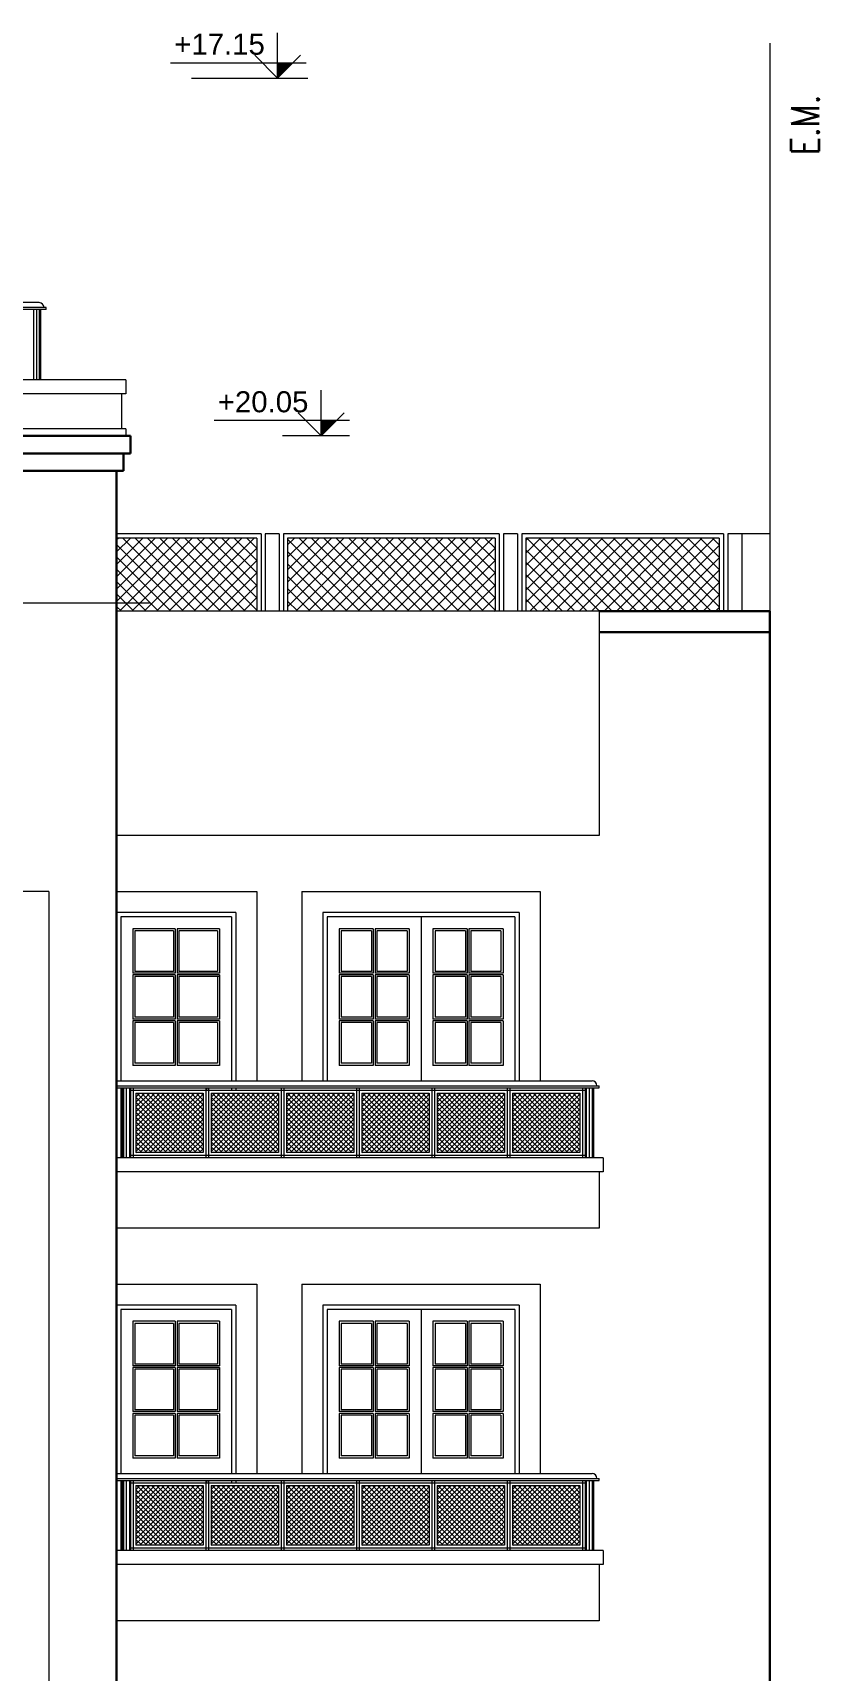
# Model space of a CAD drawing. Header units: millimetres. Extents: x 1578 to 2210, y 899 to 1032.
# Drawn here: x 1924.84 to 1930.45, y 943.35 to 955.03 of the extents above; entities that cross this region are included whole.
import ezdxf

# ---------------------------------------------------------------- set-up
doc = ezdxf.new("R2010")
doc.units = ezdxf.units.MM
doc.linetypes.add('DASHDOT2', pattern=[12.7, 6.35, -3.175, 0, -3.175])
doc.linetypes.add('HIDDEN2', pattern=[4.7625, 3.175, -1.5875])
for name, color, linetype, lineweight in [('CARPINTERIA', 7, 'Continuous', 18), ('COTAS', 7, 'Continuous', 15), ('EJES', 7, 'DASHDOT2', 13), ('ESTRUCTURA', 3, 'Continuous', 30), ('MUROS', 1, 'Continuous', 30), ('PISOS', 9, 'Continuous', 9), ('SANITARIOS', 7, 'Continuous', 20), ('TECHOS', 7, 'HIDDEN2', 15), ('TRAMAS', 7, 'Continuous', 15), ('UMBRALES', 7, 'Continuous', 18)]:
    doc.layers.add(name, color=color, linetype=linetype, lineweight=lineweight)
doc.styles.add('ROMANS', font='romans', dxfattribs={"height": 0.06})
doc.styles.add('STYLE1', font='ARIAL.TTF')

msp = doc.modelspace()

# ---------------------------------------------------------------- hatches: boundary and pattern name
at = {"layer": 'COTAS', "ltscale": 0.05}
for points in [[(1926.585, 954.816), (1926.694, 954.816), (1926.585, 954.707)], [(1926.896, 952.266), (1927.005, 952.266), (1926.896, 952.157)]]:
    msp.add_hatch(color=256, dxfattribs=at).paths.add_polyline_path(points)
at = {"layer": 'PISOS', "ltscale": 0.1}
h = msp.add_hatch(dxfattribs=at)
h.set_pattern_fill('ANSI37', color=256, scale=0.2, style=0)
h.set_pattern_definition([(45, (1943.710914, 871.108667), (-0.0176776695, 0.0176776695), []), (135, (1943.710914, 871.108667), (-0.0176776695, -0.0176776695), [])])
h.paths.add_polyline_path([(1925.574, 947.045), (1926.054, 947.045), (1926.054, 947.47), (1925.574, 947.47)])
h = msp.add_hatch(dxfattribs=at)
h.set_pattern_fill('ANSI37', color=256, scale=0.2, style=0)
h.set_pattern_definition([(45, (1944.248414, 871.108667), (-0.0176776695, 0.0176776695), []), (135, (1944.248414, 871.108667), (-0.0176776695, -0.0176776695), [])])
h.paths.add_polyline_path([(1926.112, 947.045), (1926.592, 947.045), (1926.592, 947.47), (1926.112, 947.47)])
h = msp.add_hatch(dxfattribs=at)
h.set_pattern_fill('ANSI37', color=256, scale=0.2, style=0)
h.set_pattern_definition([(45, (1944.785914, 871.108667), (-0.0176776695, 0.0176776695), []), (135, (1944.785914, 871.108667), (-0.0176776695, -0.0176776695), [])])
h.paths.add_polyline_path([(1926.649, 947.045), (1927.129, 947.045), (1927.129, 947.47), (1926.649, 947.47)])
h = msp.add_hatch(dxfattribs=at)
h.set_pattern_fill('ANSI37', color=256, scale=0.2, style=0)
h.set_pattern_definition([(45, (1945.323414, 871.108667), (-0.0176776695, 0.0176776695), []), (135, (1945.323414, 871.108667), (-0.0176776695, -0.0176776695), [])])
h.paths.add_polyline_path([(1927.187, 947.045), (1927.667, 947.045), (1927.667, 947.47), (1927.187, 947.47)])
h = msp.add_hatch(dxfattribs=at)
h.set_pattern_fill('ANSI37', color=256, scale=0.2, style=0)
h.set_pattern_definition([(45, (1945.860914, 871.108667), (-0.0176776695, 0.0176776695), []), (135, (1945.860914, 871.108667), (-0.0176776695, -0.0176776695), [])])
h.paths.add_polyline_path([(1927.724, 947.045), (1928.204, 947.045), (1928.204, 947.47), (1927.724, 947.47)])
h = msp.add_hatch(dxfattribs=at)
h.set_pattern_fill('ANSI37', color=256, scale=0.2, style=0)
h.set_pattern_definition([(45, (1946.398414, 871.108667), (-0.0176776695, 0.0176776695), []), (135, (1946.398414, 871.108667), (-0.0176776695, -0.0176776695), [])])
h.paths.add_polyline_path([(1928.262, 947.045), (1928.742, 947.045), (1928.742, 947.47), (1928.262, 947.47)])
h = msp.add_hatch(dxfattribs=at)
h.set_pattern_fill('ANSI37', color=256, scale=0.2, style=0)
h.set_pattern_definition([(45, (1943.710914, 868.308667), (-0.0176776695, 0.0176776695), []), (135, (1943.710914, 868.308667), (-0.0176776695, -0.0176776695), [])])
h.paths.add_polyline_path([(1925.574, 944.245), (1926.054, 944.245), (1926.054, 944.67), (1925.574, 944.67)])
h = msp.add_hatch(dxfattribs=at)
h.set_pattern_fill('ANSI37', color=256, scale=0.2, style=0)
h.set_pattern_definition([(45, (1944.248414, 868.308667), (-0.0176776695, 0.0176776695), []), (135, (1944.248414, 868.308667), (-0.0176776695, -0.0176776695), [])])
h.paths.add_polyline_path([(1926.112, 944.245), (1926.592, 944.245), (1926.592, 944.67), (1926.112, 944.67)])
h = msp.add_hatch(dxfattribs=at)
h.set_pattern_fill('ANSI37', color=256, scale=0.2, style=0)
h.set_pattern_definition([(45, (1944.785914, 868.308667), (-0.0176776695, 0.0176776695), []), (135, (1944.785914, 868.308667), (-0.0176776695, -0.0176776695), [])])
h.paths.add_polyline_path([(1926.649, 944.245), (1927.129, 944.245), (1927.129, 944.67), (1926.649, 944.67)])
h = msp.add_hatch(dxfattribs=at)
h.set_pattern_fill('ANSI37', color=256, scale=0.2, style=0)
h.set_pattern_definition([(45, (1945.323414, 868.308667), (-0.0176776695, 0.0176776695), []), (135, (1945.323414, 868.308667), (-0.0176776695, -0.0176776695), [])])
h.paths.add_polyline_path([(1927.187, 944.245), (1927.667, 944.245), (1927.667, 944.67), (1927.187, 944.67)])
h = msp.add_hatch(dxfattribs=at)
h.set_pattern_fill('ANSI37', color=256, scale=0.2, style=0)
h.set_pattern_definition([(45, (1945.860914, 868.308667), (-0.0176776695, 0.0176776695), []), (135, (1945.860914, 868.308667), (-0.0176776695, -0.0176776695), [])])
h.paths.add_polyline_path([(1927.724, 944.245), (1928.204, 944.245), (1928.204, 944.67), (1927.724, 944.67)])
h = msp.add_hatch(dxfattribs=at)
h.set_pattern_fill('ANSI37', color=256, scale=0.2, style=0)
h.set_pattern_definition([(45, (1946.398414, 868.308667), (-0.0176776695, 0.0176776695), []), (135, (1946.398414, 868.308667), (-0.0176776695, -0.0176776695), [])])
h.paths.add_polyline_path([(1928.262, 944.245), (1928.742, 944.245), (1928.742, 944.67), (1928.262, 944.67)])

# ---------------------------------------------------------------- linework, layer by layer
at = {"layer": 'CARPINTERIA', "ltscale": 0.1}
for p, q in [((1925.467, 948.727), (1925.467, 947.557)), ((1926.257, 948.727), (1925.467, 948.727)), ((1925.567, 948.627), (1925.567, 948.337)), ((1925.843, 948.627), (1925.567, 948.627)), ((1925.843, 948.627), (1925.843, 948.337)), ((1926.157, 948.627), (1925.88, 948.627)), ((1925.88, 948.627), (1925.88, 948.337)), ((1926.157, 948.627), (1926.157, 948.337)), ((1926.257, 948.727), (1926.257, 947.557)), ((1928.279, 948.727), (1926.939, 948.727)), ((1926.939, 948.727), (1926.939, 947.557)), ((1927.039, 948.627), (1927.039, 948.337)), ((1927.255, 948.627), (1927.039, 948.627)), ((1927.255, 948.627), (1927.255, 948.337)), ((1927.293, 948.627), (1927.293, 948.337)), ((1927.509, 948.627), (1927.293, 948.627)), ((1927.509, 948.627), (1927.509, 948.337)), ((1927.925, 948.627), (1927.709, 948.627)), ((1927.709, 948.627), (1927.709, 948.337)), ((1927.925, 948.627), (1927.925, 948.337)), ((1928.179, 948.627), (1927.963, 948.627)), ((1927.963, 948.627), (1927.963, 948.337)), ((1928.179, 948.627), (1928.179, 948.337)), ((1928.279, 948.727), (1928.279, 947.557)), ((1925.843, 948.337), (1925.567, 948.337)), ((1925.567, 948.3), (1925.567, 948.01)), ((1925.843, 948.3), (1925.567, 948.3)), ((1925.843, 948.3), (1925.843, 948.01)), ((1926.157, 948.337), (1925.88, 948.337)), ((1926.172, 948.3), (1925.88, 948.3)), ((1925.88, 948.3), (1925.88, 948.01)), ((1926.157, 948.3), (1926.157, 948.01)), ((1927.255, 948.337), (1927.039, 948.337)), ((1927.039, 948.3), (1927.039, 948.01)), ((1927.255, 948.3), (1927.039, 948.3)), ((1927.255, 948.3), (1927.255, 948.01)), ((1927.509, 948.337), (1927.293, 948.337)), ((1927.293, 948.3), (1927.293, 948.01)), ((1927.509, 948.3), (1927.293, 948.3)), ((1927.509, 948.3), (1927.509, 948.01)), ((1927.925, 948.337), (1927.709, 948.337)), ((1927.925, 948.3), (1927.709, 948.3)), ((1927.709, 948.3), (1927.709, 948.01)), ((1927.925, 948.3), (1927.925, 948.01)), ((1928.179, 948.337), (1927.963, 948.337)), ((1928.179, 948.3), (1927.963, 948.3)), ((1927.963, 948.3), (1927.963, 948.01)), ((1928.179, 948.3), (1928.179, 948.01)), ((1925.843, 948.01), (1925.567, 948.01)), ((1925.567, 947.972), (1925.567, 947.682)), ((1925.843, 947.972), (1925.567, 947.972)), ((1925.843, 947.972), (1925.843, 947.682)), ((1926.157, 948.01), (1925.88, 948.01)), ((1926.157, 947.972), (1925.88, 947.972)), ((1925.88, 947.972), (1925.88, 947.682)), ((1926.157, 947.972), (1926.157, 947.682)), ((1927.255, 948.01), (1927.039, 948.01)), ((1927.039, 947.972), (1927.039, 947.682)), ((1927.255, 947.972), (1927.039, 947.972)), ((1927.255, 947.972), (1927.255, 947.682)), ((1927.509, 948.01), (1927.293, 948.01)), ((1927.293, 947.972), (1927.293, 947.682)), ((1927.509, 947.972), (1927.293, 947.972)), ((1927.509, 947.972), (1927.509, 947.682)), ((1927.925, 948.01), (1927.709, 948.01)), ((1927.925, 947.972), (1927.709, 947.972)), ((1927.709, 947.972), (1927.709, 947.682)), ((1927.925, 947.972), (1927.925, 947.682)), ((1928.179, 948.01), (1927.963, 948.01)), ((1928.179, 947.972), (1927.963, 947.972)), ((1927.963, 947.972), (1927.963, 947.682)), ((1928.179, 947.972), (1928.179, 947.682)), ((1925.843, 947.682), (1925.567, 947.682)), ((1926.157, 947.682), (1925.88, 947.682)), ((1927.255, 947.682), (1927.039, 947.682)), ((1927.509, 947.682), (1927.293, 947.682)), ((1927.925, 947.682), (1927.709, 947.682)), ((1928.179, 947.682), (1927.963, 947.682)), ((1925.467, 947.507), (1925.467, 947.007)), ((1926.257, 947.507), (1926.257, 947.49)), ((1925.467, 945.927), (1925.467, 944.757)), ((1926.257, 945.927), (1925.467, 945.927)), ((1925.567, 945.827), (1925.567, 945.537)), ((1925.843, 945.827), (1925.567, 945.827)), ((1925.843, 945.827), (1925.843, 945.537)), ((1926.157, 945.827), (1925.88, 945.827)), ((1925.88, 945.827), (1925.88, 945.537)), ((1926.157, 945.827), (1926.157, 945.537)), ((1926.257, 945.927), (1926.257, 944.757)), ((1928.279, 945.927), (1926.939, 945.927)), ((1926.939, 945.927), (1926.939, 944.757)), ((1927.039, 945.827), (1927.039, 945.537)), ((1927.255, 945.827), (1927.039, 945.827)), ((1927.255, 945.827), (1927.255, 945.537)), ((1927.293, 945.827), (1927.293, 945.537)), ((1927.509, 945.827), (1927.293, 945.827)), ((1927.509, 945.827), (1927.509, 945.537)), ((1927.925, 945.827), (1927.709, 945.827)), ((1927.709, 945.827), (1927.709, 945.537)), ((1927.925, 945.827), (1927.925, 945.537)), ((1928.179, 945.827), (1927.963, 945.827)), ((1927.963, 945.827), (1927.963, 945.537)), ((1928.179, 945.827), (1928.179, 945.537)), ((1928.279, 945.927), (1928.279, 944.757)), ((1925.843, 945.537), (1925.567, 945.537)), ((1925.567, 945.5), (1925.567, 945.21)), ((1925.843, 945.5), (1925.567, 945.5)), ((1925.843, 945.5), (1925.843, 945.21)), ((1926.157, 945.537), (1925.88, 945.537)), ((1926.172, 945.5), (1925.88, 945.5)), ((1925.88, 945.5), (1925.88, 945.21)), ((1926.157, 945.5), (1926.157, 945.21)), ((1927.255, 945.537), (1927.039, 945.537)), ((1927.039, 945.5), (1927.039, 945.21)), ((1927.255, 945.5), (1927.039, 945.5)), ((1927.255, 945.5), (1927.255, 945.21)), ((1927.509, 945.537), (1927.293, 945.537)), ((1927.293, 945.5), (1927.293, 945.21)), ((1927.509, 945.5), (1927.293, 945.5)), ((1927.509, 945.5), (1927.509, 945.21)), ((1927.925, 945.537), (1927.709, 945.537)), ((1927.925, 945.5), (1927.709, 945.5)), ((1927.709, 945.5), (1927.709, 945.21)), ((1927.925, 945.5), (1927.925, 945.21)), ((1928.179, 945.537), (1927.963, 945.537)), ((1928.179, 945.5), (1927.963, 945.5)), ((1927.963, 945.5), (1927.963, 945.21)), ((1928.179, 945.5), (1928.179, 945.21)), ((1925.843, 945.21), (1925.567, 945.21)), ((1925.567, 945.172), (1925.567, 944.882)), ((1925.843, 945.172), (1925.567, 945.172)), ((1925.843, 945.172), (1925.843, 944.882)), ((1926.157, 945.21), (1925.88, 945.21)), ((1926.157, 945.172), (1925.88, 945.172)), ((1925.88, 945.172), (1925.88, 944.882)), ((1926.157, 945.172), (1926.157, 944.882)), ((1927.255, 945.21), (1927.039, 945.21)), ((1927.039, 945.172), (1927.039, 944.882)), ((1927.255, 945.172), (1927.039, 945.172)), ((1927.255, 945.172), (1927.255, 944.882)), ((1927.509, 945.21), (1927.293, 945.21)), ((1927.293, 945.172), (1927.293, 944.882)), ((1927.509, 945.172), (1927.293, 945.172)), ((1927.509, 945.172), (1927.509, 944.882)), ((1927.925, 945.21), (1927.709, 945.21)), ((1927.925, 945.172), (1927.709, 945.172)), ((1927.709, 945.172), (1927.709, 944.882)), ((1927.925, 945.172), (1927.925, 944.882)), ((1928.179, 945.21), (1927.963, 945.21)), ((1928.179, 945.172), (1927.963, 945.172)), ((1927.963, 945.172), (1927.963, 944.882)), ((1928.179, 945.172), (1928.179, 944.882)), ((1925.843, 944.882), (1925.567, 944.882)), ((1926.157, 944.882), (1925.88, 944.882)), ((1927.255, 944.882), (1927.039, 944.882)), ((1927.509, 944.882), (1927.293, 944.882)), ((1927.925, 944.882), (1927.709, 944.882)), ((1928.179, 944.882), (1927.963, 944.882)), ((1925.467, 944.707), (1925.467, 944.207)), ((1926.257, 944.707), (1926.257, 944.69))]:
    msp.add_line(p, q, dxfattribs=at)
at = {"layer": 'COTAS', "ltscale": 0.1}
for p, q in [((1926.585, 954.707), (1926.585, 955.032)), ((1926.789, 954.816), (1925.822, 954.816)), ((1926.896, 952.157), (1926.896, 952.482)), ((1927.099, 952.266), (1926.133, 952.266)), ((1927.099, 952.157), (1926.62, 952.157))]:
    msp.add_line(p, q, dxfattribs=at)
at = {"layer": 'COTAS', "ltscale": 0.05}
for p, q in [((1926.585, 954.707), (1926.422, 954.871)), ((1926.749, 954.871), (1926.585, 954.707)), ((1925.97, 954.707), (1926.801, 954.707)), ((1926.896, 952.157), (1926.733, 952.321)), ((1927.06, 952.321), (1926.896, 952.157))]:
    msp.add_line(p, q, dxfattribs=at)
at = {"layer": 'COTAS'}
msp.add_line((1925.671, 950.964), (1914.078, 950.964), dxfattribs=at)
at = {"layer": 'EJES'}
msp.add_line((1930.097, 954.957), (1930.097, 951.457), dxfattribs=at)
at = {"layer": 'ESTRUCTURA', "ltscale": 0.1}
for p, q in [((1925.537, 952.157), (1920.607, 952.157)), ((1925.537, 952.157), (1925.537, 952.032)), ((1925.537, 952.032), (1920.607, 952.032)), ((1925.487, 952.032), (1925.487, 951.907)), ((1925.487, 951.907), (1920.657, 951.907)), ((1925.437, 951.907), (1925.437, 935.307))]:
    msp.add_line(p, q, dxfattribs=at)
at = {"layer": 'MUROS', "ltscale": 0.1}
for p, q in [((1930.097, 950.907), (1928.879, 950.907)), ((1930.097, 950.907), (1930.097, 932.008)), ((1930.097, 950.757), (1928.879, 950.757))]:
    msp.add_line(p, q, dxfattribs=at)
at = {"layer": 'PISOS'}
for p, q in [((1924.843, 953.057), (1924.843, 952.557)), ((1924.864, 953.057), (1924.864, 952.557)), ((1924.885, 953.057), (1924.885, 952.557)), ((1925.485, 947.507), (1925.485, 947.007)), ((1925.506, 947.507), (1925.506, 947.007)), ((1925.528, 947.507), (1925.528, 947.007)), ((1928.788, 947.507), (1928.788, 947.007)), ((1928.809, 947.507), (1928.809, 947.007)), ((1928.83, 947.507), (1928.83, 947.007)), ((1925.485, 944.707), (1925.485, 944.207)), ((1925.506, 944.707), (1925.506, 944.207)), ((1925.528, 944.707), (1925.528, 944.207)), ((1928.788, 944.707), (1928.788, 944.207)), ((1928.809, 944.707), (1928.809, 944.207)), ((1928.83, 944.707), (1928.83, 944.207))]:
    msp.add_line(p, q, dxfattribs=at)
at = {"layer": 'PISOS', "ltscale": 0.1}
for p, q in [((1926.287, 947.507), (1926.287, 947.49)), ((1926.287, 944.707), (1926.287, 944.69))]:
    msp.add_line(p, q, dxfattribs=at)
at = {"layer": 'SANITARIOS'}
for p, q in [((1924.934, 953.072), (1918.872, 953.072)), ((1924.934, 953.057), (1918.872, 953.057)), ((1924.884, 953.107), (1918.922, 953.107)), ((1924.894, 953.057), (1924.894, 952.557)), ((1924.934, 953.057), (1924.934, 953.072)), ((1925.437, 947.557), (1928.829, 947.557)), ((1925.437, 947.522), (1928.879, 947.522)), ((1925.437, 947.507), (1928.879, 947.507)), ((1925.477, 947.507), (1925.477, 947.007)), ((1925.537, 947.507), (1925.537, 947.007)), ((1928.779, 947.507), (1928.779, 947.007)), ((1928.839, 947.507), (1928.839, 947.007)), ((1928.879, 947.507), (1928.879, 947.522)), ((1925.437, 944.757), (1928.829, 944.757)), ((1925.437, 944.722), (1928.879, 944.722)), ((1925.437, 944.707), (1928.879, 944.707)), ((1925.477, 944.707), (1925.477, 944.207)), ((1925.537, 944.707), (1925.537, 944.207)), ((1928.779, 944.707), (1928.779, 944.207)), ((1928.839, 944.707), (1928.839, 944.207)), ((1928.879, 944.707), (1928.879, 944.722))]:
    msp.add_line(p, q, dxfattribs=at)
at = {"layer": 'SANITARIOS', "ltscale": 0.05}
for p, q in [((1926.467, 951.457), (1925.437, 951.457)), ((1926.437, 951.427), (1925.437, 951.427)), ((1926.437, 951.427), (1926.437, 950.907)), ((1926.467, 951.457), (1926.467, 950.907)), ((1928.167, 951.457), (1926.627, 951.457)), ((1926.627, 951.457), (1926.627, 950.907)), ((1928.137, 951.427), (1926.657, 951.427)), ((1926.657, 951.427), (1926.657, 950.907)), ((1928.137, 951.427), (1928.137, 950.907)), ((1928.167, 951.457), (1928.167, 950.907)), ((1928.327, 951.457), (1928.327, 950.907)), ((1929.767, 951.457), (1928.327, 951.457)), ((1928.357, 951.427), (1928.357, 950.907)), ((1929.737, 951.427), (1928.357, 951.427)), ((1929.737, 951.427), (1929.737, 950.907)), ((1929.767, 951.457), (1929.767, 950.907))]:
    msp.add_line(p, q, dxfattribs=at)
at = {"layer": 'SANITARIOS'}
for centre in [(1924.884, 953.072), (1928.829, 947.522), (1928.829, 944.722)]:
    msp.add_arc(centre, 0.035, 0, 90, dxfattribs=at)
at = {"layer": 'TECHOS', "ltscale": 0.1}
for p, q in [((1926.074, 947.49), (1926.088, 947.507)), ((1926.074, 944.69), (1926.088, 944.707))]:
    msp.add_line(p, q, dxfattribs=at)
at = {"layer": 'TRAMAS', "ltscale": 0.05}
for p, q in [((1925.437, 951.417), (1925.447, 951.427)), ((1925.437, 951.329), (1925.535, 951.427)), ((1925.437, 951.24), (1925.623, 951.427)), ((1925.437, 951.152), (1925.712, 951.427)), ((1925.437, 951.064), (1925.8, 951.427)), ((1925.437, 950.975), (1925.889, 951.427)), ((1925.457, 950.907), (1925.977, 951.427)), ((1926.001, 950.907), (1925.481, 951.427)), ((1925.545, 950.907), (1926.065, 951.427)), ((1926.089, 950.907), (1925.569, 951.427)), ((1925.634, 950.907), (1926.154, 951.427)), ((1926.178, 950.907), (1925.658, 951.427)), ((1925.722, 950.907), (1926.242, 951.427)), ((1926.266, 950.907), (1925.746, 951.427)), ((1925.81, 950.907), (1926.33, 951.427)), ((1926.355, 950.907), (1925.835, 951.427)), ((1925.899, 950.907), (1926.419, 951.427)), ((1926.437, 950.913), (1925.923, 951.427)), ((1926.437, 951.002), (1926.011, 951.427)), ((1926.437, 951.09), (1926.1, 951.427)), ((1926.437, 951.179), (1926.188, 951.427)), ((1926.437, 951.267), (1926.276, 951.427)), ((1926.437, 951.355), (1926.365, 951.427)), ((1926.657, 951.379), (1926.705, 951.427)), ((1926.657, 951.291), (1926.793, 951.427)), ((1926.657, 951.202), (1926.881, 951.427)), ((1926.657, 951.114), (1926.97, 951.427)), ((1926.657, 951.025), (1927.058, 951.427)), ((1926.657, 950.937), (1927.147, 951.427)), ((1927.171, 950.907), (1926.657, 951.421)), ((1926.715, 950.907), (1927.235, 951.427)), ((1927.259, 950.907), (1926.739, 951.427)), ((1926.803, 950.907), (1927.323, 951.427)), ((1927.347, 950.907), (1926.827, 951.427)), ((1926.892, 950.907), (1927.412, 951.427)), ((1927.436, 950.907), (1926.916, 951.427)), ((1926.98, 950.907), (1927.5, 951.427)), ((1927.524, 950.907), (1927.004, 951.427)), ((1927.069, 950.907), (1927.589, 951.427)), ((1927.613, 950.907), (1927.093, 951.427)), ((1927.157, 950.907), (1927.677, 951.427)), ((1927.701, 950.907), (1927.181, 951.427)), ((1927.245, 950.907), (1927.765, 951.427)), ((1927.789, 950.907), (1927.269, 951.427)), ((1927.334, 950.907), (1927.854, 951.427)), ((1927.878, 950.907), (1927.358, 951.427)), ((1927.422, 950.907), (1927.942, 951.427)), ((1927.966, 950.907), (1927.446, 951.427)), ((1927.51, 950.907), (1928.03, 951.427)), ((1928.055, 950.907), (1927.535, 951.427)), ((1927.599, 950.907), (1928.119, 951.427)), ((1928.137, 950.913), (1927.623, 951.427)), ((1928.137, 951.002), (1927.711, 951.427)), ((1928.137, 951.09), (1927.8, 951.427)), ((1928.137, 951.179), (1927.888, 951.427)), ((1928.137, 951.267), (1927.976, 951.427)), ((1928.137, 951.355), (1928.065, 951.427)), ((1928.357, 951.41), (1928.374, 951.427)), ((1928.357, 951.321), (1928.462, 951.427)), ((1928.357, 951.233), (1928.551, 951.427)), ((1928.357, 951.144), (1928.639, 951.427)), ((1928.357, 951.056), (1928.728, 951.427)), ((1928.357, 950.968), (1928.816, 951.427)), ((1928.883, 950.907), (1928.363, 951.427)), ((1928.384, 950.907), (1928.904, 951.427)), ((1928.972, 950.907), (1928.452, 951.427)), ((1928.473, 950.907), (1928.993, 951.427)), ((1929.06, 950.907), (1928.54, 951.427)), ((1928.561, 950.907), (1929.081, 951.427)), ((1929.148, 950.907), (1928.628, 951.427)), ((1928.65, 950.907), (1929.17, 951.427)), ((1929.237, 950.907), (1928.717, 951.427)), ((1928.738, 950.907), (1929.258, 951.427)), ((1929.325, 950.907), (1928.805, 951.427)), ((1928.826, 950.907), (1929.346, 951.427)), ((1929.414, 950.907), (1928.894, 951.427)), ((1928.915, 950.907), (1929.435, 951.427)), ((1929.502, 950.907), (1928.982, 951.427)), ((1929.003, 950.907), (1929.523, 951.427)), ((1929.59, 950.907), (1929.07, 951.427)), ((1929.092, 950.907), (1929.612, 951.427)), ((1929.679, 950.907), (1929.159, 951.427)), ((1929.18, 950.907), (1929.7, 951.427)), ((1929.737, 950.938), (1929.247, 951.427)), ((1929.737, 951.026), (1929.336, 951.427)), ((1929.737, 951.114), (1929.424, 951.427)), ((1929.737, 951.203), (1929.512, 951.427)), ((1929.737, 951.291), (1929.601, 951.427)), ((1929.737, 951.38), (1929.689, 951.427)), ((1925.913, 950.907), (1925.437, 951.383)), ((1925.987, 950.907), (1926.437, 951.356)), ((1927.082, 950.907), (1926.657, 951.333)), ((1927.687, 950.907), (1928.137, 951.356)), ((1928.795, 950.907), (1928.357, 951.345)), ((1929.268, 950.907), (1929.737, 951.375)), ((1925.824, 950.907), (1925.437, 951.295)), ((1925.736, 950.907), (1925.437, 951.206)), ((1926.076, 950.907), (1926.437, 951.268)), ((1926.994, 950.907), (1926.657, 951.244)), ((1927.776, 950.907), (1928.137, 951.268)), ((1928.706, 950.907), (1928.357, 951.257)), ((1929.357, 950.907), (1929.737, 951.287)), ((1929.445, 950.907), (1929.737, 951.199)), ((1925.647, 950.907), (1925.437, 951.118)), ((1926.164, 950.907), (1926.437, 951.18)), ((1926.252, 950.907), (1926.437, 951.091)), ((1926.905, 950.907), (1926.657, 951.156)), ((1927.864, 950.907), (1928.137, 951.18)), ((1927.952, 950.907), (1928.137, 951.091)), ((1928.618, 950.907), (1928.357, 951.169)), ((1928.53, 950.907), (1928.357, 951.08)), ((1929.533, 950.907), (1929.737, 951.11)), ((1925.559, 950.907), (1925.437, 951.03)), ((1926.341, 950.907), (1926.437, 951.003)), ((1926.817, 950.907), (1926.657, 951.068)), ((1926.729, 950.907), (1926.657, 950.979)), ((1928.041, 950.907), (1928.137, 951.003)), ((1928.441, 950.907), (1928.357, 950.992)), ((1929.622, 950.907), (1929.737, 951.022)), ((1925.471, 950.907), (1925.437, 950.941)), ((1926.429, 950.907), (1926.437, 950.914)), ((1928.129, 950.907), (1928.137, 950.914)), ((1929.71, 950.907), (1929.737, 950.933))]:
    msp.add_line(p, q, dxfattribs=at)
at = {"layer": 'TRAMAS', "ltscale": 0.1}
for p, q in [((1929.897, 951.457), (1929.797, 951.457)), ((1925.552, 948.642), (1925.552, 948.325)), ((1925.855, 948.642), (1925.552, 948.642)), ((1925.855, 948.642), (1925.855, 948.325)), ((1926.172, 948.642), (1925.868, 948.642)), ((1925.868, 948.642), (1925.868, 948.325)), ((1926.172, 948.642), (1926.172, 948.325)), ((1927.024, 948.642), (1927.024, 948.325)), ((1927.267, 948.642), (1927.024, 948.642)), ((1927.267, 948.642), (1927.267, 948.325)), ((1927.281, 948.642), (1927.281, 948.325)), ((1927.524, 948.642), (1927.281, 948.642)), ((1927.524, 948.642), (1927.524, 948.325)), ((1927.609, 948.727), (1927.609, 947.557)), ((1927.937, 948.642), (1927.694, 948.642)), ((1927.694, 948.642), (1927.694, 948.325)), ((1927.937, 948.642), (1927.937, 948.325)), ((1928.194, 948.642), (1927.951, 948.642)), ((1927.951, 948.642), (1927.951, 948.325)), ((1928.194, 948.642), (1928.194, 948.325)), ((1925.855, 948.325), (1925.552, 948.325)), ((1925.552, 948.312), (1925.552, 947.998)), ((1925.855, 948.312), (1925.552, 948.312)), ((1925.855, 948.312), (1925.855, 947.998)), ((1926.172, 948.325), (1925.868, 948.325)), ((1926.172, 948.312), (1925.868, 948.312)), ((1925.868, 948.312), (1925.868, 947.998)), ((1926.172, 948.312), (1926.172, 947.998)), ((1927.267, 948.325), (1927.024, 948.325)), ((1927.024, 948.312), (1927.024, 947.998)), ((1927.267, 948.312), (1927.024, 948.312)), ((1927.267, 948.312), (1927.267, 947.998)), ((1927.524, 948.325), (1927.281, 948.325)), ((1927.281, 948.312), (1927.281, 947.998)), ((1927.524, 948.312), (1927.281, 948.312)), ((1927.524, 948.312), (1927.524, 947.998)), ((1927.937, 948.325), (1927.694, 948.325)), ((1927.937, 948.312), (1927.694, 948.312)), ((1927.694, 948.312), (1927.694, 947.998)), ((1927.937, 948.312), (1927.937, 947.998)), ((1928.194, 948.325), (1927.951, 948.325)), ((1928.194, 948.312), (1927.951, 948.312)), ((1927.951, 948.312), (1927.951, 947.998)), ((1928.194, 948.312), (1928.194, 947.998)), ((1925.855, 947.998), (1925.552, 947.998)), ((1925.552, 947.984), (1925.552, 947.667)), ((1925.855, 947.984), (1925.552, 947.984)), ((1925.855, 947.984), (1925.855, 947.667)), ((1926.172, 947.998), (1925.868, 947.998)), ((1926.172, 947.984), (1925.868, 947.984)), ((1925.868, 947.984), (1925.868, 947.667)), ((1926.172, 947.984), (1926.172, 947.667)), ((1927.267, 947.998), (1927.024, 947.998)), ((1927.024, 947.984), (1927.024, 947.667)), ((1927.267, 947.984), (1927.024, 947.984)), ((1927.267, 947.984), (1927.267, 947.667)), ((1927.524, 947.998), (1927.281, 947.998)), ((1927.281, 947.984), (1927.281, 947.667)), ((1927.524, 947.984), (1927.281, 947.984)), ((1927.524, 947.984), (1927.524, 947.667)), ((1927.937, 947.998), (1927.694, 947.998)), ((1927.937, 947.984), (1927.694, 947.984)), ((1927.694, 947.984), (1927.694, 947.667)), ((1927.937, 947.984), (1927.937, 947.667)), ((1928.194, 947.998), (1927.951, 947.998)), ((1928.194, 947.984), (1927.951, 947.984)), ((1927.951, 947.984), (1927.951, 947.667)), ((1928.194, 947.984), (1928.194, 947.667)), ((1925.855, 947.667), (1925.552, 947.667)), ((1926.172, 947.667), (1925.868, 947.667)), ((1927.267, 947.667), (1927.024, 947.667)), ((1927.524, 947.667), (1927.281, 947.667)), ((1927.937, 947.667), (1927.694, 947.667)), ((1928.194, 947.667), (1927.951, 947.667)), ((1925.552, 945.842), (1925.552, 945.525)), ((1925.855, 945.842), (1925.552, 945.842)), ((1925.855, 945.842), (1925.855, 945.525)), ((1926.172, 945.842), (1925.868, 945.842)), ((1925.868, 945.842), (1925.868, 945.525)), ((1926.172, 945.842), (1926.172, 945.525)), ((1927.024, 945.842), (1927.024, 945.525)), ((1927.267, 945.842), (1927.024, 945.842)), ((1927.267, 945.842), (1927.267, 945.525)), ((1927.281, 945.842), (1927.281, 945.525)), ((1927.524, 945.842), (1927.281, 945.842)), ((1927.524, 945.842), (1927.524, 945.525)), ((1927.609, 945.927), (1927.609, 944.757)), ((1927.937, 945.842), (1927.694, 945.842)), ((1927.694, 945.842), (1927.694, 945.525)), ((1927.937, 945.842), (1927.937, 945.525)), ((1928.194, 945.842), (1927.951, 945.842)), ((1927.951, 945.842), (1927.951, 945.525)), ((1928.194, 945.842), (1928.194, 945.525)), ((1925.855, 945.525), (1925.552, 945.525)), ((1925.552, 945.512), (1925.552, 945.198)), ((1925.855, 945.512), (1925.552, 945.512)), ((1925.855, 945.512), (1925.855, 945.198)), ((1926.172, 945.525), (1925.868, 945.525)), ((1926.172, 945.512), (1925.868, 945.512)), ((1925.868, 945.512), (1925.868, 945.198)), ((1926.172, 945.512), (1926.172, 945.198)), ((1927.267, 945.525), (1927.024, 945.525)), ((1927.024, 945.512), (1927.024, 945.198)), ((1927.267, 945.512), (1927.024, 945.512)), ((1927.267, 945.512), (1927.267, 945.198)), ((1927.524, 945.525), (1927.281, 945.525)), ((1927.281, 945.512), (1927.281, 945.198)), ((1927.524, 945.512), (1927.281, 945.512)), ((1927.524, 945.512), (1927.524, 945.198)), ((1927.937, 945.525), (1927.694, 945.525)), ((1927.937, 945.512), (1927.694, 945.512)), ((1927.694, 945.512), (1927.694, 945.198)), ((1927.937, 945.512), (1927.937, 945.198)), ((1928.194, 945.525), (1927.951, 945.525)), ((1928.194, 945.512), (1927.951, 945.512)), ((1927.951, 945.512), (1927.951, 945.198)), ((1928.194, 945.512), (1928.194, 945.198)), ((1925.855, 945.198), (1925.552, 945.198)), ((1925.552, 945.184), (1925.552, 944.867)), ((1925.855, 945.184), (1925.552, 945.184)), ((1925.855, 945.184), (1925.855, 944.867)), ((1926.172, 945.198), (1925.868, 945.198)), ((1926.172, 945.184), (1925.868, 945.184)), ((1925.868, 945.184), (1925.868, 944.867)), ((1926.172, 945.184), (1926.172, 944.867)), ((1927.267, 945.198), (1927.024, 945.198)), ((1927.024, 945.184), (1927.024, 944.867)), ((1927.267, 945.184), (1927.024, 945.184)), ((1927.267, 945.184), (1927.267, 944.867)), ((1927.524, 945.198), (1927.281, 945.198)), ((1927.281, 945.184), (1927.281, 944.867)), ((1927.524, 945.184), (1927.281, 945.184)), ((1927.524, 945.184), (1927.524, 944.867)), ((1927.937, 945.198), (1927.694, 945.198)), ((1927.937, 945.184), (1927.694, 945.184)), ((1927.694, 945.184), (1927.694, 944.867)), ((1927.937, 945.184), (1927.937, 944.867)), ((1928.194, 945.198), (1927.951, 945.198)), ((1928.194, 945.184), (1927.951, 945.184)), ((1927.951, 945.184), (1927.951, 944.867)), ((1928.194, 945.184), (1928.194, 944.867)), ((1925.855, 944.867), (1925.552, 944.867)), ((1926.172, 944.867), (1925.868, 944.867)), ((1927.267, 944.867), (1927.024, 944.867)), ((1927.524, 944.867), (1927.281, 944.867)), ((1927.937, 944.867), (1927.694, 944.867)), ((1928.194, 944.867), (1927.951, 944.867))]:
    msp.add_line(p, q, dxfattribs=at)
at = {"layer": 'TRAMAS'}
for p, q in [((1925.574, 947.47), (1925.574, 947.045)), ((1925.574, 947.47), (1926.054, 947.47)), ((1926.054, 947.47), (1926.054, 947.045)), ((1926.112, 947.47), (1926.592, 947.47)), ((1926.112, 947.47), (1926.112, 947.045)), ((1926.592, 947.47), (1926.592, 947.045)), ((1926.649, 947.47), (1926.649, 947.045)), ((1926.649, 947.47), (1927.129, 947.47)), ((1927.129, 947.47), (1927.129, 947.045)), ((1927.187, 947.47), (1927.187, 947.045)), ((1927.187, 947.47), (1927.667, 947.47)), ((1927.667, 947.47), (1927.667, 947.045)), ((1927.724, 947.47), (1928.204, 947.47)), ((1927.724, 947.47), (1927.724, 947.045)), ((1928.204, 947.47), (1928.204, 947.045)), ((1928.262, 947.47), (1928.262, 947.045)), ((1928.262, 947.47), (1928.742, 947.47)), ((1928.742, 947.47), (1928.742, 947.045)), ((1926.054, 947.045), (1925.574, 947.045)), ((1926.592, 947.045), (1926.112, 947.045)), ((1927.129, 947.045), (1926.649, 947.045)), ((1927.667, 947.045), (1927.187, 947.045)), ((1928.204, 947.045), (1927.724, 947.045)), ((1928.742, 947.045), (1928.262, 947.045)), ((1925.574, 944.67), (1925.574, 944.245)), ((1925.574, 944.67), (1926.054, 944.67)), ((1926.054, 944.67), (1926.054, 944.245)), ((1926.112, 944.67), (1926.592, 944.67)), ((1926.112, 944.67), (1926.112, 944.245)), ((1926.592, 944.67), (1926.592, 944.245)), ((1926.649, 944.67), (1926.649, 944.245)), ((1926.649, 944.67), (1927.129, 944.67)), ((1927.129, 944.67), (1927.129, 944.245)), ((1927.187, 944.67), (1927.187, 944.245)), ((1927.187, 944.67), (1927.667, 944.67)), ((1927.667, 944.67), (1927.667, 944.245)), ((1927.724, 944.67), (1928.204, 944.67)), ((1927.724, 944.67), (1927.724, 944.245)), ((1928.204, 944.67), (1928.204, 944.245)), ((1928.262, 944.67), (1928.262, 944.245)), ((1928.262, 944.67), (1928.742, 944.67)), ((1928.742, 944.67), (1928.742, 944.245)), ((1926.054, 944.245), (1925.574, 944.245)), ((1926.592, 944.245), (1926.112, 944.245)), ((1927.129, 944.245), (1926.649, 944.245)), ((1927.667, 944.245), (1927.187, 944.245)), ((1928.204, 944.245), (1927.724, 944.245)), ((1928.742, 944.245), (1928.262, 944.245))]:
    msp.add_line(p, q, dxfattribs=at)
at = {"layer": 'UMBRALES', "ltscale": 0.05}
for p, q in [((1925.502, 952.557), (1918.842, 952.557)), ((1925.502, 952.557), (1925.502, 952.457)), ((1925.502, 952.457), (1918.842, 952.457)), ((1925.472, 952.457), (1925.472, 952.207)), ((1925.502, 952.207), (1923.392, 952.207)), ((1925.502, 952.207), (1925.502, 952.157))]:
    msp.add_line(p, q, dxfattribs=at)
at = {"layer": 'UMBRALES', "ltscale": 0.1}
for p, q in [((1926.597, 951.457), (1926.497, 951.457)), ((1926.497, 951.457), (1926.497, 950.907)), ((1926.597, 951.457), (1926.597, 950.907)), ((1928.297, 951.457), (1928.197, 951.457)), ((1928.197, 951.457), (1928.197, 950.907)), ((1928.297, 951.457), (1928.297, 950.907)), ((1929.797, 951.457), (1929.797, 950.907)), ((1930.097, 951.457), (1929.897, 951.457)), ((1929.897, 951.457), (1929.897, 950.907)), ((1930.097, 951.457), (1930.097, 950.907)), ((1928.879, 950.907), (1925.437, 950.907)), ((1928.879, 950.907), (1928.879, 949.307)), ((1928.879, 949.307), (1925.437, 949.307)), ((1924.954, 948.907), (1923.604, 948.907)), ((1924.954, 948.907), (1924.954, 936.257)), ((1925.437, 948.907), (1926.437, 948.907)), ((1926.437, 948.907), (1926.437, 947.557)), ((1926.759, 948.907), (1928.459, 948.907)), ((1926.759, 948.907), (1926.759, 947.557)), ((1928.459, 948.907), (1928.459, 947.557)), ((1926.287, 948.757), (1925.437, 948.757)), ((1926.287, 948.757), (1926.287, 947.557)), ((1928.309, 948.757), (1926.909, 948.757)), ((1926.909, 948.757), (1926.909, 947.557)), ((1928.309, 948.757), (1928.309, 947.557)), ((1926.287, 947.507), (1926.287, 947.49)), ((1928.909, 947.007), (1925.437, 947.007)), ((1928.909, 947.007), (1928.909, 946.907)), ((1928.909, 946.907), (1925.437, 946.907)), ((1928.879, 946.907), (1928.879, 946.507)), ((1928.879, 946.507), (1925.437, 946.507)), ((1925.437, 946.107), (1926.437, 946.107)), ((1926.437, 946.107), (1926.437, 944.757)), ((1926.759, 946.107), (1928.459, 946.107)), ((1926.759, 946.107), (1926.759, 944.757)), ((1928.459, 946.107), (1928.459, 944.757)), ((1926.287, 945.957), (1925.437, 945.957)), ((1926.287, 945.957), (1926.287, 944.757)), ((1928.309, 945.957), (1926.909, 945.957)), ((1926.909, 945.957), (1926.909, 944.757)), ((1928.309, 945.957), (1928.309, 944.757)), ((1926.287, 944.707), (1926.287, 944.69)), ((1928.909, 944.207), (1925.437, 944.207)), ((1928.909, 944.207), (1928.909, 944.107)), ((1928.909, 944.107), (1925.437, 944.107)), ((1928.879, 944.107), (1928.879, 943.707)), ((1928.879, 943.707), (1925.437, 943.707))]:
    msp.add_line(p, q, dxfattribs=at)
at = {"layer": 'UMBRALES'}
for p, q in [((1925.537, 947.49), (1928.779, 947.49)), ((1925.554, 947.507), (1925.554, 947.007)), ((1926.074, 947.507), (1926.074, 947.007)), ((1926.092, 947.507), (1926.092, 947.007)), ((1926.612, 947.507), (1926.612, 947.007)), ((1926.629, 947.507), (1926.629, 947.007)), ((1927.149, 947.507), (1927.149, 947.007)), ((1927.167, 947.507), (1927.167, 947.007)), ((1927.687, 947.507), (1927.687, 947.007)), ((1927.704, 947.507), (1927.704, 947.007)), ((1928.224, 947.507), (1928.224, 947.007)), ((1928.242, 947.507), (1928.242, 947.007)), ((1928.762, 947.507), (1928.762, 947.007)), ((1928.779, 947.025), (1925.537, 947.025)), ((1925.537, 944.69), (1928.779, 944.69)), ((1925.554, 944.707), (1925.554, 944.207)), ((1926.074, 944.707), (1926.074, 944.207)), ((1926.092, 944.707), (1926.092, 944.207)), ((1926.612, 944.707), (1926.612, 944.207)), ((1926.629, 944.707), (1926.629, 944.207)), ((1927.149, 944.707), (1927.149, 944.207)), ((1927.167, 944.707), (1927.167, 944.207)), ((1927.687, 944.707), (1927.687, 944.207)), ((1927.704, 944.707), (1927.704, 944.207)), ((1928.224, 944.707), (1928.224, 944.207)), ((1928.242, 944.707), (1928.242, 944.207)), ((1928.762, 944.707), (1928.762, 944.207)), ((1928.779, 944.225), (1925.537, 944.225))]:
    msp.add_line(p, q, dxfattribs=at)

# ---------------------------------------------------------------- texts
at = {"layer": 'COTAS', "style": 'ROMANS', "width": 0.8}
msp.add_text('E.M.', height=0.2, rotation=90, dxfattribs=at).set_placement((1930.45, 954.159))
at = {"layer": 'COTAS', "ltscale": 0.1, "char_height": 0.15, "attachment_point": 5, "style": 'STYLE1'}
for s, insert in [('+17.15', (1926.171, 954.949)), ('+20.05', (1926.482, 952.399))]:
    msp.add_mtext(s, dxfattribs=dict(at, insert=insert))

doc.saveas('drawing.dxf')
